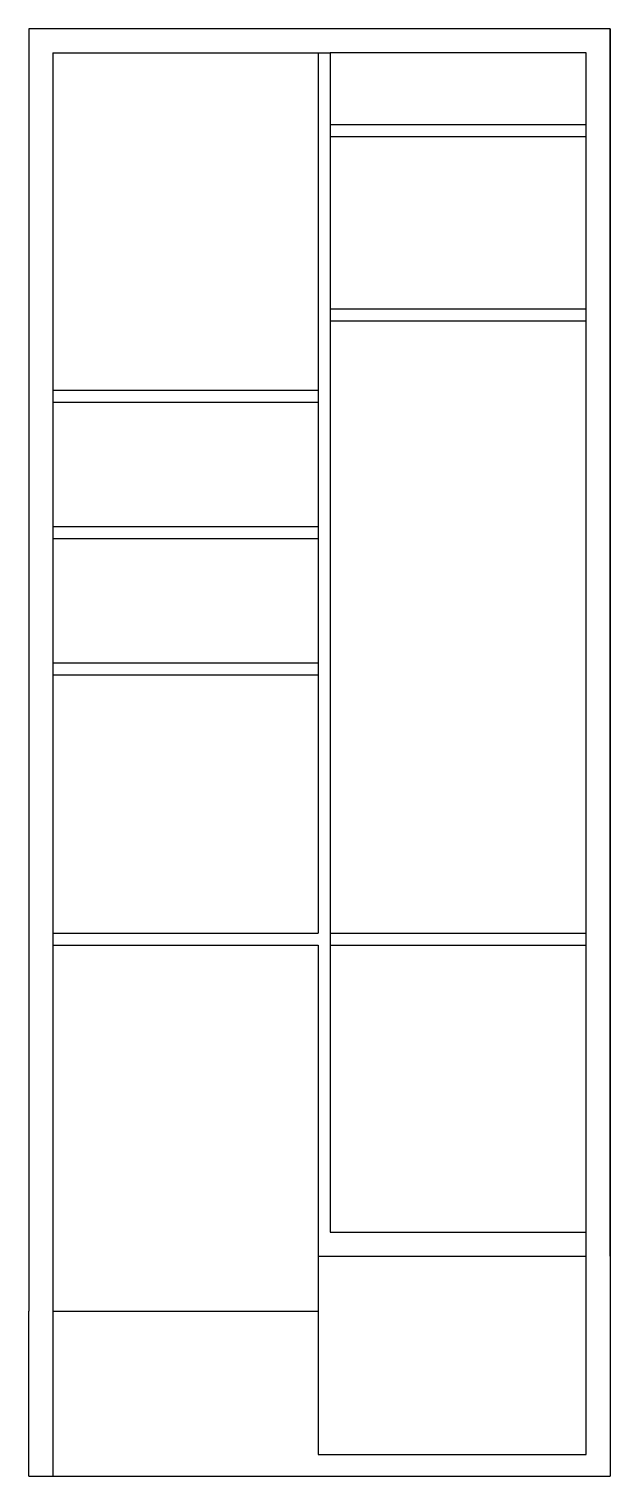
# Model space of a CAD drawing. Header units: inches. Extents: x 369 to 612, y 286 to 891.
import ezdxf

# ---------------------------------------------------------------- set-up
doc = ezdxf.new("R2010")
doc.units = ezdxf.units.IN
doc.header["$MEASUREMENT"] = 0

msp = doc.modelspace()

# ---------------------------------------------------------------- linework, layer by layer
for p, q in [((611.92, 890.89), (611.92, 285.89)), ((378.92, 880.89), (378.92, 285.89)), ((378.92, 880.89), (489.92, 880.89)), ((489.92, 880.89), (489.92, 512.89)), ((489.92, 880.89), (494.92, 880.89)), ((601.92, 880.89), (494.92, 880.89)), ((494.92, 880.89), (494.92, 387.89)), ((601.92, 294.89), (601.92, 880.89)), ((494.92, 850.89), (601.92, 850.89)), ((494.92, 845.89), (601.92, 845.89)), ((494.92, 773.89), (601.92, 773.89)), ((494.92, 768.89), (601.92, 768.89)), ((378.92, 739.89), (489.92, 739.89)), ((378.92, 734.89), (489.92, 734.89)), ((378.92, 682.89), (489.92, 682.89)), ((378.92, 677.89), (489.92, 677.89)), ((378.92, 625.89), (489.92, 625.89)), ((378.92, 620.89), (489.92, 620.89)), ((378.92, 512.89), (489.92, 512.89)), ((494.92, 512.89), (601.92, 512.89)), ((378.92, 507.89), (489.92, 507.89)), ((489.92, 507.89), (489.92, 294.89)), ((494.92, 507.89), (601.92, 507.89)), ((494.92, 387.89), (601.92, 387.89)), ((489.92, 377.89), (601.92, 377.89)), ((368.92, 285.89), (368.92, 354.89)), ((378.92, 354.89), (489.92, 354.89)), ((489.92, 294.89), (601.92, 294.89)), ((368.92, 285.89), (611.92, 285.89))]:
    msp.add_line(p, q)
msp.add_lwpolyline([(611.92, 377.89), (611.92, 890.89), (368.92, 890.89), (368.92, 354.89)])

doc.saveas('drawing.dxf')
